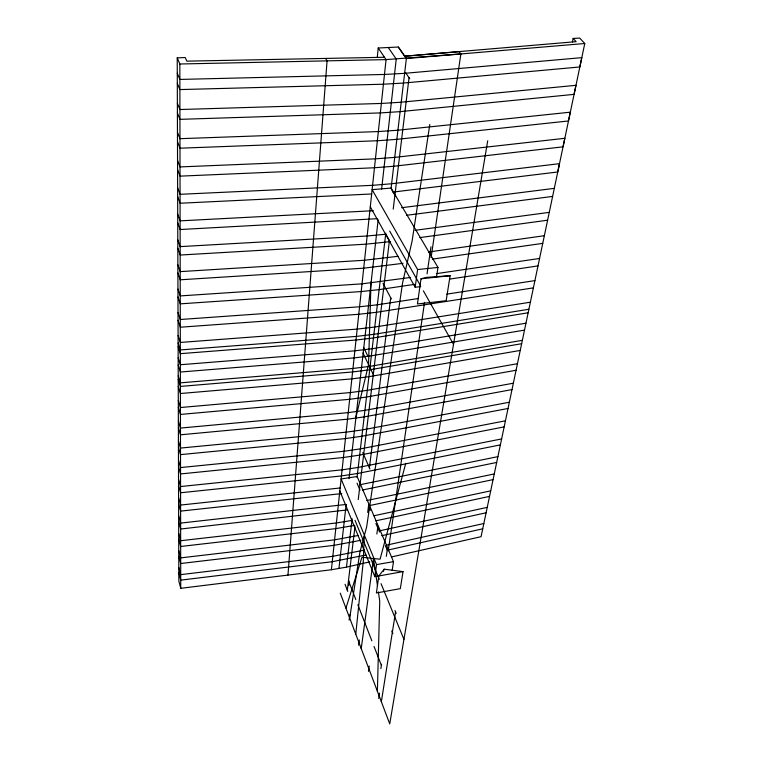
<?xml version="1.0" encoding="UTF-8"?>
<svg xmlns="http://www.w3.org/2000/svg" width="762" height="762" viewBox="0 0 762 762"><rect width="100%" height="100%" fill="white"/><g stroke="black" fill="none" stroke-linecap="round" stroke-linejoin="round"><path stroke-width="1.14" d="M377.39 691.267L379.733 601.132L378.39 591.931M371.018 281.769L368.541 364.579L355.683 418.357M429.816 124.444L412.109 241.011L402.593 282.826L366.636 526.999L364.217 536.077L363.341 560.651L355.778 634.165M287.969 575.091L327.069 60.855L325.631 58.474M377.257 57.483L378.219 48.006L398.307 47.025L406.365 58.541L391.077 188.347M384.486 57.264L186.795 61.151L185.214 57.502L177.232 57.893L178.851 581.12L180.737 588.302L331.384 569.747L386.067 59.607L378.219 48.006M338.947 568.433L346.129 504.615M349.053 478.622L378.162 219.799M381.619 189.071L396.24 59.074L388.296 47.52M331.394 569.747L346.462 567.138L352.158 518.751M357.035 477.45L385.791 233.182M347.32 590.226L354.987 526.552M358.235 499.586L389.43 240.525M393.221 209.112L409.042 77.695M348.729 585.578L349.263 581.158M349.129 620.144L349.796 614.82M369.399 467.792L390.706 297.809M367.703 512.435L368.675 504.854M358.635 645.3L359.34 639.985M361.226 648.567L373.504 558.556L380.076 559.175L405.775 463.296M376.857 534.038L377.885 526.447M403.031 571.624L384.162 569.185L378.809 575.92L376.39 592.979L400.326 588.645L403.031 571.624L374.866 576.672L376.542 564.604L341.119 478.965L357.13 476.526L393.497 561.651L392.173 570.405M420.757 286.645L415.166 287.255L417.624 269.558L372.113 189.652L391.106 188.071L437.959 267.443L436.54 276.844M421.015 278.797L417.433 303.952L446.141 300.733L450.123 275.701L426.539 277.378L421.015 278.797L450.123 275.701M368.475 671.379L369.246 666.074M427.053 273.844L430.978 246.802M386.315 556.374L387.42 548.773M388.22 550.859L424.539 302.4M431.082 257.651L460.867 53.94L459.115 51.664L404.736 56.207L576.139 41.662L573.148 38.424L572.433 41.92M380.867 668.665L381.543 664.264M349.691 618.077L359.902 552.174L364.217 536.077M378.695 698.44L379.514 693.144M381.352 701.726L395.564 611.943M487.718 140.76L389.744 723.9L340.271 593.198M573.148 38.424L579.73 38.1L584.768 43.51L481.07 536.686L391.725 556.889M345.929 608.152L361.969 557.26L373.504 558.556L377.542 586.178M383.457 571.338L384.162 569.185M346.472 567.128L369.684 561.88M365.903 554.974L332.261 561.708L180.746 580.139L178.851 572.957M387.877 550.059L482.717 528.818M364.284 550.107L332.842 556.308L180.737 574.643L178.832 567.461M386.334 545.201L483.832 523.513M358.121 535.496L334.604 539.829L180.708 557.879L178.775 550.697M380.219 530.685L487.232 507.368M360.912 540.258L334.013 545.363L180.718 563.518L178.794 556.327M381.772 535.676L486.089 512.788M354.778 525.342L335.804 528.628L180.689 546.478L178.746 539.296M375.685 520.846L489.537 496.395M373.923 515.75L490.699 490.842M369.608 505.558L493.062 479.612M366.741 500.529L494.252 473.945M362.321 490.033L496.672 462.448M359.559 484.813L497.891 456.638M500.367 444.884L357.483 473.507L341.452 475.936L180.594 492.766L178.575 485.623M501.615 438.931L358.207 467.43L342.1 469.84L180.584 486.547L178.556 479.403M504.149 426.891L359.654 455.114L343.424 457.495L180.565 473.945L178.518 466.811M505.435 420.805L360.388 448.875L344.1 451.247L180.546 467.563L178.499 460.429M508.025 408.47L361.874 436.245L345.453 438.588L180.527 454.628L178.451 447.513M509.34 402.231L362.626 429.854L346.138 432.178L180.518 448.075L178.432 440.969M511.988 389.592L364.15 416.9L347.529 419.195L180.489 434.797L178.394 427.701M513.34 383.2L364.922 410.347L348.234 412.623L180.48 428.073L178.375 420.986M516.055 370.256L366.493 397.059L349.663 399.298L180.451 414.433L178.327 407.365M517.436 363.703L367.284 390.334L350.387 392.554L180.442 407.527L178.308 400.469M520.227 350.434L368.884 376.695L351.844 378.885L180.423 393.516L178.26 386.486M376.542 564.604L393.497 561.651M521.637 343.71L369.703 369.799L352.587 371.961L180.404 386.42L178.241 379.4M522.351 340.328L370.113 366.312L352.958 368.475L180.404 382.848L178.232 375.828M524.504 330.108L371.351 355.797L354.092 357.921L180.384 372.027L178.194 365.027M525.951 323.212L372.189 348.71L354.854 350.815L180.365 364.731L178.175 357.749M528.152 312.772L373.456 337.957L356.006 340.023L180.346 353.663L178.137 346.7M528.885 309.258L373.875 334.337L356.397 336.394L180.346 349.939L178.127 342.976M351.958 520.436L336.413 522.961L180.68 540.706L178.727 533.533M530.371 302.19L374.733 327.05L357.178 329.098L180.327 342.443L178.108 335.49M347.71 509.873L180.661 529.019L178.689 521.846M346.129 504.434L180.651 523.103L178.67 515.941M533.381 287.865L376.476 312.287L358.769 314.287L180.299 327.222L178.06 320.307M341.786 493.576L180.623 511.121L178.632 503.958M418.509 298.485L377.361 304.8L359.569 306.781L180.289 319.507L178.032 312.611M446.723 294.151L534.905 280.607M414.442 284.359L379.143 289.627L361.207 291.56L180.261 303.848L177.984 296.99M449.742 279.082L538.001 265.909M410.547 277.454L362.026 283.845L180.251 295.913L177.956 289.065M436.35 273.653L539.563 258.461M403.022 263.319L363.703 268.186L180.223 279.797L177.908 272.987M432.378 259.128L542.734 243.364M398.04 256.289L364.56 260.252L180.203 271.624L177.879 264.833M428.473 252.012L544.344 235.715M390.573 241.583L366.284 244.154L180.175 255.041L177.832 248.288M419.872 237.601L547.611 220.208M415.09 230.315L549.259 212.36M406.47 215.303L552.612 196.425M401.526 207.731L554.307 188.347M392.954 192.091L557.746 171.974L559.499 163.668L391.611 183.756L372.589 185.318L180.07 194.31L177.641 187.728M340.157 487.975L180.613 505.054L178.613 497.9M417.624 269.558L437.959 267.443M385.667 234.248L367.16 235.991L180.156 246.621L177.803 239.897M377.104 218.694L180.127 229.533L177.756 222.847M373.351 210.712L180.118 220.856L177.727 214.198M460.867 53.94L386.048 59.598M584.768 43.51L406.365 58.55L398.307 47.025M371.656 193.977L180.08 203.244L177.67 196.644M177.232 57.893L179.842 63.998L386.067 59.607M405.555 72.619L409.746 78.715M391.706 189.738L395.545 196.244M389.687 231.086L420.443 285.636M423.348 290.789L453.514 344.31M386.353 235.01L389.525 240.697M370.275 206.788L415.166 287.255M383 283.273L391.316 298.971M363.588 347.329L367.913 356.283M363.017 353.054L373.856 375.676M362.741 452.657L369.922 468.992M368.513 506.13L370.294 510.311M375.923 523.504L379.562 532.047M385.382 545.697L387.239 550.05M357.016 483.175L360.007 490.223M177.289 73.257L179.87 79.429L384.467 74.447L404.622 73.333L581.787 57.655L579.834 66.961L403.479 83.058L383.419 84.211L179.88 89.573L177.317 83.353M394.992 610.543L396.145 613.343M355.006 520.332L379.247 579.301M381.048 583.663L403.946 639.356M339.833 490.957L374.866 576.672M391.782 630.888L392.916 633.679M177.375 103.241L179.918 109.528L381.352 103.451L401.222 102.213L575.977 85.315L574.072 94.364L400.107 111.643L380.343 112.919L179.937 119.348L177.413 113.024M177.47 132.293L179.975 138.684L378.343 131.569L397.926 130.216L570.319 112.185L568.471 120.968L396.84 139.36L377.361 140.751L179.984 148.199L177.498 141.77M349.129 582.263L355.816 599.513M357.864 604.78L371.866 640.871M374.037 646.462L381.371 665.369M345.053 584.321L347.777 591.417M177.556 160.439L180.023 166.926L375.418 158.848L394.726 157.391L564.832 138.293L563.032 146.828L393.678 166.268L374.466 167.764L180.032 176.146L177.584 169.631M179.842 63.998L180.737 588.302"/></g></svg>
